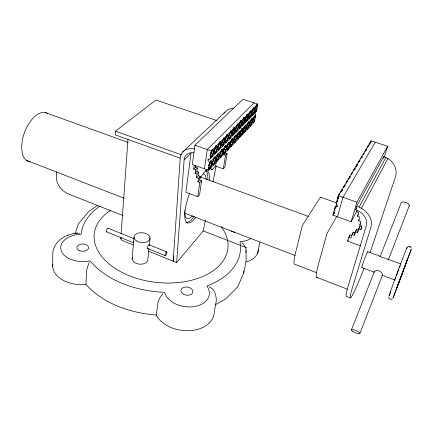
<?xml version="1.0" encoding="UTF-8"?>
<svg xmlns="http://www.w3.org/2000/svg" width="433" height="433" viewBox="0 0 433 433"><rect width="100%" height="100%" fill="white"/><g stroke="black" fill="none" stroke-linecap="round" stroke-linejoin="round"><path stroke-width="0.65" d="M246.074 261.002L246.106 250.436C246.079 247.362 244.088 244.672 241.793 242.799M52.707 266.587L52.766 254.766C52.404 245.565 59.83 238.128 67.992 235.2M56.366 171.977L56.328 177.135A14.857 10.257 49.4 0 0 68.43 193.984L122.831 215.493M215.293 304.702L225.739 298.986L237.685 286.814L243.703 273.05L243.719 271.053M370.54 142.933L370.551 141.867L371.141 140.882L387.649 146.24L384.25 157.19M359.937 333.394L382.545 274.874C382.22 271.345 377.381 269.25 374.485 271.28L351.417 329.941M215.574 293.883L216.376 300.08L214.216 312.534A30.196 20.984 8.2 0 1 189.919 330.65A30.196 20.984 8.2 0 1 156.795 316.139L156.34 315.029C130.512 313.016 103.693 304.08 85.929 284.465L86.578 270.858L87.607 266.658L89.247 262.533M216.532 120.482L155.923 100.018L115.481 131.188L115.259 134.852L180.312 158.261M120.785 238.529L120.883 237.181M121.126 233.815L127.984 139.448M148.259 251.086L176.642 262.636L184.122 159.831L191.04 153.152L185.892 192.268L197.767 196.712L199.575 194.736L201.621 180.621L199.721 179.928L197.892 181.855L199.797 182.558L201.621 180.621M132.168 258.793L134.013 237.252M148.952 248.721L147.859 259.448A7.859 5.044 4.6 0 1 139.053 264.135A7.859 5.044 4.6 0 1 132.433 257.494M149.293 245.365L150.045 237.993M246.106 250.436L245.755 252.526M156.34 315.029L158.121 301.449L160.053 297.487L163.014 293.758M173.871 255.876L173.189 261.229L180.209 158.424A17.547 12.752 40.4 0 1 192.961 148.714L194.536 149.022M212.11 149.98L213.772 151.88L211.602 156.968L210.687 155.647L210.903 154.186L210.389 154.002L210.535 153.022L211.05 153.206L212.462 149.91L211.943 149.731L212.424 149.25L214.086 151.155L216.251 146.078L215.737 145.899L216.208 145.428L217.317 147.166L217.826 147.344L219.969 142.322L219.461 142.143L219.921 141.683L220.992 143.431L221.496 143.604L223.617 138.636L223.109 138.463L223.563 138.008L224.597 139.767L225.1 139.935L227.19 135.02L226.692 134.847L227.136 134.403L228.137 136.168L228.629 136.341L230.702 131.47L230.204 131.302L230.643 130.863L231.606 132.639L232.099 132.807L234.145 127.989L233.652 127.822L234.08 127.394L235.016 129.175L235.503 129.343L237.528 124.569L237.04 124.406L237.457 123.984L238.361 125.776L238.843 125.938L240.845 121.213L240.364 121.051L240.775 120.639L241.646 122.436L242.128 122.593L244.109 117.917L243.627 117.76L244.028 117.354L244.872 119.156L245.349 119.313L247.308 114.685L246.832 114.523L247.227 114.123L248.039 115.936L248.515 116.093L250.453 111.503L249.976 111.346L250.366 110.956L251.151 112.769L251.622 112.926L253.543 108.38L253.072 108.228L253.451 107.839L254.209 109.663L254.674 109.814L256.574 105.311L256.109 105.159L256.488 104.781L256.953 105.955L257.418 106.107L257.792 104.082L242.978 99.271L194.915 145.212L192.333 164.459L208.489 170.288L209.561 169.162L208.3 167.972L208.446 167.019L209.87 168.442L212.018 163.398L210.362 161.596M193.643 169.087L195.505 167.203L197.416 167.89L195.559 169.785L193.643 169.087L194.136 165.482L196.057 166.175M195.505 167.203L195.754 165.406M195.066 173.368L196.918 171.468L198.823 172.155L196.977 174.061L195.066 173.368L195.559 169.785M196.918 171.468L197.416 167.89M196.479 177.622L198.325 175.706L200.225 176.399L198.39 178.32L196.479 177.622L196.977 174.061M198.325 175.706L198.823 172.155M197.892 181.855L198.39 178.32M199.721 179.928L200.225 176.399M197.767 196.712L199.797 182.558M204.43 168.821L207.245 149.547L254.074 102.875M208.955 167.203L209.171 165.769L208.657 165.585L208.803 164.632L209.312 164.816L210.709 161.547L210.194 161.363M210.687 155.647L210.173 155.463L210.027 156.437L211.288 157.693L210.774 157.515L212.219 154.765M208.489 170.288L208.809 168.156M209.312 164.816L209.637 162.656L255.816 114.805L254.599 112.899M209.637 162.656L207.872 159.999L210.216 158.797L210.541 156.622M211.05 153.206L211.385 151.003L212.462 149.91M209.209 168.702A28.865 8.476 -69.5 0 1 212.305 169.59L215.58 166.12L216.294 161.509M223.715 154.646L225.317 152.957L227.114 153.585L225.517 155.279L223.715 154.646L223.991 152.952M225.317 152.957L225.501 151.826M215.58 166.12L223.293 168.881L225.517 155.279M227.114 153.585L224.884 167.149L223.293 168.881M255.502 107.108L254.317 109.917L255.064 111.709L255.524 111.86L257.007 108.353L257.256 107.005L256.791 106.854L256.953 105.955M254.42 119.719L254.88 119.871L254.517 121.841L253.678 122.723L253.224 122.566L254.182 120.287M254.247 116.158L254.707 116.309L255.286 117.673L253.576 122.479L253.116 122.328L252.363 120.623L253.305 118.388M255.286 117.673L254.826 117.522L254.988 116.639L255.448 116.791L255.816 114.805M254.544 111.752L254.047 110.561L254.512 110.713L255.259 112.499L254.793 112.347L256.379 109.094L256.839 109.246L256.471 111.254L210.216 158.797M176.642 262.636L203.25 230.935L205.356 220.321M212.987 181.833L216.148 165.909M243.703 273.05L245.987 261.759M257.543 253.375L259.892 242.301M357.322 210.232L351.131 221.739L332.901 215.163L333.497 213.004L334.065 213.209L334.336 212.246L333.767 212.04L335.846 206.341M334.168 210.595L334.736 210.801L335.007 209.832L334.438 209.626L335.039 207.445L336.825 204.43M335.039 207.445L337.87 206.314L336.127 203.548L336.739 201.34L337.312 201.545L337.583 200.56L337.009 200.355L339.115 194.585M337.421 198.877L338 199.077L338.27 198.092L337.697 197.886L338.314 195.656L339.082 194.374L339.661 194.579L339.997 194.011L339.423 193.805L341.778 189.876L342.351 190.076L342.682 189.519L342.113 189.318L344.419 185.47L344.987 185.665L345.312 185.118L344.749 184.923L347.012 181.151L347.569 181.34L347.888 180.81L347.331 180.615L349.545 176.918L350.102 177.108L350.416 176.583L349.859 176.393L352.034 172.767L352.586 172.956L352.89 172.442L352.343 172.253L354.47 168.697L355.017 168.881L355.32 168.377L354.773 168.193L356.862 164.708L357.404 164.892L357.696 164.399L357.16 164.215L359.206 160.795L359.742 160.979L360.034 160.491L359.498 160.313L361.506 156.957L362.037 157.136L362.324 156.659L361.793 156.486L363.763 153.19L364.294 153.369L364.57 152.903L364.045 152.725L365.977 149.499L366.502 149.666L366.773 149.212L366.253 149.039L368.153 145.867L368.672 146.04L368.938 145.591L368.423 145.418L370.285 142.305L370.8 142.473L371.065 142.035L370.551 141.867M350.405 297.985L346.34 296.389A41.611 2.782 -69.5 0 1 347.737 287.609L366.367 225.431A14.603 10.949 25.1 0 0 359.184 211.428L355.715 209.794L356.738 206.157L383.714 156.6L385.868 157.417L387.898 158.5L361.431 208.305A19.101 14.327 25.1 0 1 370.935 227.071L351.948 289.244A41.682 2.544 -69.5 0 0 364.034 268.395M337.431 216.798L342.947 197.286L375.249 142.213M370.691 142.419L371.141 140.882M351.131 221.739L356.938 202.206L387.649 146.24M360.77 245.944L347.629 241.094L348.765 237.3L349.988 234.973L351.607 235.568M349.42 236.867L349.988 234.973M395.091 279.61L394.956 280.07L381.836 275.112M352.013 234.518L354.194 235.319L355.396 232.992L353.225 232.196L352.013 234.518L350.936 238.096L348.765 237.3M354.194 235.319L355.293 231.715L357.485 232.516L358.594 228.889L360.803 229.685L361.934 226.031L359.715 225.236L360.846 221.555L358.627 220.754L359.753 217.047L357.528 216.256L358.659 212.522L356.429 211.726M352.505 234.578L353.225 232.196M355.942 231.195L356.489 229.398L358.676 230.188M359.044 228.987L359.785 226.573L361.983 227.368M383.097 158.516L383.714 156.6M75.185 233.528L78.075 224.646L78.822 223.39L88.911 211.234L97.75 205.323M395.426 278.63L395.941 277.19M396.596 275.388L397.342 273.347M404.449 267.8L407.453 259.464L396.872 287.772L411.231 249.354L393.056 297.991L403.843 269.694M397.543 272.817L398.138 271.215M398.333 270.695L398.917 269.137M388.347 259.86L409.304 205.621M399.632 267.264L400.233 265.721M363.282 154.419L363.763 153.19M363.287 154.651L363.769 153.428M365.024 151.923L365.977 149.499M367.444 147.675L368.153 145.867M367.682 147.307L368.153 146.105M369.354 144.687L370.285 142.305M369.82 143.734L370.285 142.544L370.8 142.711M380.055 256.785L401.18 202.812A4.298 1.792 19.7 0 1 406.262 202.682A4.298 1.792 19.7 0 1 409.033 206.016M337.697 197.886L339.082 194.374M338 199.077L338.482 197.854M340.831 192.279L341.778 189.876M341.096 191.889L341.81 190.087L342.379 190.287M334.438 209.626L335.813 206.146L336.381 206.346M343.721 187.251L344.419 185.47M343.742 187.467L344.446 185.687L345.014 185.881M346.313 182.91L347.012 181.151M346.34 183.127L347.033 181.367L347.591 181.562M348.63 179.24L349.545 176.918M348.879 178.878L349.566 177.14L350.124 177.33M351.352 174.488L352.034 172.767M351.596 174.142L352.051 172.989M353.799 170.402L354.47 168.697M353.815 170.629L354.486 168.924L355.033 169.108M355.975 166.959L356.862 164.708M355.991 167.187L356.651 165.498M358.47 162.678L359.206 160.795M358.475 162.905L359.217 161.027L359.753 161.206M360.776 158.819L361.506 156.957M251.503 114.864L250.988 113.673L251.459 113.83L249.538 118.382L249.067 118.225L248.677 118.62L249.148 118.777L248.353 117.002L247.876 116.845L246.664 119.714M252.942 109.056L251.264 113.024L252.033 114.815L252.504 114.967L251.735 113.181L253.651 108.645L253.181 108.488L253.684 109.701M244.748 130.522L245.949 127.67L246.42 127.832L247.221 129.516L244.493 132.39L244.028 132.233L243.633 132.644L244.104 132.807L241.322 135.729L240.851 135.567L240.45 135.989L239.59 134.317L240.066 134.474L240.921 136.151L238.096 139.123L237.62 138.961L237.214 139.394M246.945 125.316L248.147 122.474L248.618 122.631L249.403 124.352L247.497 128.872L247.032 128.715L246.225 127.021L246.696 127.178L247.497 128.872M244.288 127.437L243.075 130.306L243.909 131.995L244.38 132.152L246.307 127.589L245.489 125.873L245.018 125.716M246.577 126.934L245.765 125.218L245.294 125.061L246.112 126.777L246.577 126.934L248.504 122.382M244.493 132.39L246.42 127.832M246.696 127.178L248.618 122.631M251.459 113.83L252.228 115.611L251.762 115.459L253.332 112.25M252.504 114.967L254.404 110.458L253.651 108.645M254.512 110.713L252.612 115.221L252.141 115.064M255.524 111.86L254.783 110.069L256.682 105.576L256.217 105.425L256.791 106.854M247.146 128.953L249.051 124.439L249.516 124.596L250.29 126.29L247.611 129.11L247.146 128.953L246.756 129.359M249.321 123.795L251.221 119.286L251.687 119.443L252.45 121.17L250.561 125.646L250.101 125.494L249.321 123.795L249.787 123.952L250.561 125.646M249.679 123.703L248.888 121.982L248.423 121.825L249.208 123.551L249.679 123.703L251.578 119.194M247.611 129.11L249.516 124.596M249.787 123.952L251.687 119.443M256.839 109.246L255.632 112.115L255.167 111.963M251.497 118.647L252.255 120.374L252.72 120.531L254.604 116.06M250.669 125.889L252.558 121.413L252.098 121.262L250.209 125.732L250.669 125.889L253.305 123.113L252.558 121.413M253.576 122.479L252.829 120.775L254.707 116.309M253.678 122.723L254.88 119.871M228.332 147.729L229.604 144.736L230.091 144.903L231.043 146.549L228.056 149.694L227.569 149.526L227.141 149.975L227.628 150.148L224.586 153.347L224.094 153.174L223.655 153.634L224.148 153.807L221.052 157.071L220.554 156.892L220.11 157.363L220.603 157.536L217.447 160.859L216.949 160.686L216.495 161.163L215.401 159.561L216.993 161.341L213.778 164.724L213.274 164.545L212.809 165.033L213.312 165.217L210.032 168.664L209.523 168.486L209.052 168.984L209.561 169.162M231.92 139.274L232.407 139.442L233.344 141.126L231.33 145.872L230.849 145.704L229.891 144.054L231.666 139.875M226.957 146.441L226.443 147.648L227.428 149.293L227.92 149.461L229.95 144.665L228.987 142.993L228.494 142.825M228.786 142.138L229.755 143.816L230.242 143.983L232.272 139.199L231.785 139.031L232.207 138.592L232.694 138.76L233.631 140.449L235.639 135.713L235.151 135.551L235.568 135.118L236.05 135.285L236.954 136.98L238.94 132.292M228.056 149.694L230.091 144.903M231.33 145.872L230.378 144.221L232.407 139.442M236.948 129.656L238.199 126.701L238.686 126.864L239.573 128.623L239.092 128.46L241.235 123.941M240.488 121.31L240.975 121.473L241.841 123.264L239.855 127.952L239.373 127.789L238.486 126.03L240.239 121.9M236.916 125.256L235.146 129.429L236.066 131.183L236.548 131.345L238.556 126.615L237.657 124.828L237.17 124.661M238.686 126.864L236.678 131.594L236.196 131.432L235.779 131.859L236.261 132.027L235.346 130.273L234.859 130.111M239.855 127.952L238.973 126.192L240.975 121.473M229.604 144.736L230.556 146.381L231.736 144.162M232.24 142.977L232.992 141.196L233.474 141.364L234.394 143.02L231.466 146.105L230.984 145.937M235.281 135.794L235.769 135.957L236.672 137.651L234.681 142.349L234.199 142.181L233.279 140.519L235.032 136.384M231.466 146.105L233.474 141.364M234.681 142.349L233.76 140.687L235.769 135.957M243.254 119.183L243.747 118.02L244.228 118.177L245.067 119.979L243.102 124.617L242.626 124.46L241.766 122.691L242.512 120.937M241.484 123.356L241.966 123.519L239.979 128.2L239.498 128.038M243.102 124.617L242.247 122.853L244.228 118.177M236.954 136.98L236.472 136.817L237.219 135.058M234.394 143.02L233.917 142.858L236.072 138.311M237.841 134.127L238.588 132.374L239.065 132.536L239.942 134.235L237.971 138.89L237.495 138.728L236.602 137.055L237.349 135.302M234.329 142.419L234.81 142.581L236.797 137.889L236.321 137.726M237.971 138.89L237.084 137.218L239.065 132.536M241.966 123.519L242.821 125.283L242.345 125.121L244.71 120.071L245.186 120.233L246.014 122.003L245.538 121.846L245.933 121.44L246.409 121.597L248.353 117.002M246.945 114.783L247.427 114.945L248.233 116.748L246.29 121.343L245.814 121.186L244.991 119.411L245.966 117.099M245.186 120.233L243.222 124.872L242.745 124.709M246.29 121.343L245.468 119.568L247.427 114.945M237.62 138.961L239.097 135.475M241.831 129.012L242.307 129.175L243.151 130.88L241.203 135.491L240.732 135.329L239.866 133.651L241.587 129.591M238.87 131.702L239.747 133.407L240.223 133.57L242.182 128.931L241.706 128.769M238.096 139.123L240.066 134.474M241.203 135.491L240.342 133.813L242.307 129.175M250.09 111.611L250.566 111.763L251.346 113.576L249.424 118.128L248.953 117.971L248.152 116.19L249.852 112.179M249.424 118.128L248.629 116.347L250.566 111.763M240.851 135.567L242.069 132.687M242.393 128.92L243.427 130.225L245.37 125.624M241.322 135.729L243.27 131.123L242.799 130.961L243.351 132.087M244.38 132.152L243.546 130.468L245.489 125.873M249.067 118.225L250.269 115.384M219.071 149.298L221.193 144.313L220.121 142.571L219.618 142.397L217.474 147.409L218.568 149.12L219.071 149.298L217.983 147.588L217.474 147.409M220.31 145.629L220.841 144.389L221.344 144.562L219.222 149.537L218.719 149.363L218.259 149.834L217.534 148.698M222.697 145.569L221.647 143.853L223.764 138.89L223.26 138.717L224.299 140.465L224.797 140.638L222.697 145.569L222.199 145.396L221.144 143.675L222.199 141.196M214.454 161.774L215.163 160.113M217.025 155.739L217.821 153.872L219.396 155.691L217.296 160.632L215.704 158.846L216.495 156.984M212.7 161.049L211.986 162.727L213.615 164.502L215.742 159.506L214.129 157.699L215.742 159.506M216.045 158.792L214.432 156.979L216.045 158.792L218.172 153.812M213.778 164.724L215.899 159.739M217.296 160.632L216.202 159.025L218.324 154.051M221.344 144.562L222.4 146.278L221.896 146.1L224.446 140.714L224.944 140.887L225.961 142.614L225.463 142.441L226.946 139.55M226.838 135.101L227.336 135.275L228.337 137.034L226.259 141.916L225.761 141.743L224.743 140.016L226.053 136.942M224.944 140.887L222.849 145.813L222.346 145.64M226.259 141.916L225.247 140.184L227.336 135.275M216.949 160.686L219.049 155.75L220.603 157.536M219.872 153.812L220.397 152.584M218.481 153.71L219.699 154.987L221.745 149.417L223.276 151.247L225.355 146.37L224.857 146.197M217.447 160.859L219.547 155.923M221.945 150.294L222.984 151.945L220.9 156.838L219.85 155.22L221.945 150.294L221.447 150.121L222.14 151.22M230.345 131.556L230.843 131.724L231.807 133.494L229.755 138.327L229.263 138.159L228.278 136.417L229.571 133.38M228.64 138.268L227.98 137.115L228.478 137.283L226.405 142.159L225.907 141.986M229.755 138.327L228.77 136.59L230.843 131.724M220.554 156.892L221.333 155.063M221.853 153.839L222.632 152.01L224.148 153.807M225.003 146.435L225.496 146.608L226.497 148.275L224.44 153.114L222.93 151.312L224.743 147.047M221.052 157.071L223.13 152.183M224.44 153.114L223.423 151.485L225.496 146.608M228.478 137.283L229.458 139.015L228.965 138.847L230.426 135.989M233.788 128.076L234.28 128.244L235.211 130.024L233.181 134.804L232.694 134.636L231.742 132.893L233.024 129.884M231.449 133.581L231.942 133.748L229.891 138.571L229.398 138.403M233.181 134.804L232.234 133.061L234.28 128.244M224.868 151.361L225.636 149.547M227.466 145.234L228.234 143.426M226.795 147.583L225.793 145.916L225.301 145.742L226.302 147.409L226.795 147.583L228.846 142.749M224.586 153.347L226.643 148.508L226.15 148.34M227.92 149.461L226.935 147.821L228.987 142.993M231.942 133.748L232.894 135.491L232.402 135.323L234.605 130.706M235.346 130.273L233.317 135.053L232.83 134.885M236.548 131.345L235.633 129.591L237.657 124.828M210.389 154.002L211.374 151.702M210.903 154.186L212.625 150.159M212.7 153.639L213.426 151.945L215.066 153.812L214.557 153.634L215.022 153.158L215.531 153.336L217.675 148.308L217.166 148.129M214.454 149.531L215.179 147.842M213.934 152.124L211.764 157.206L211.25 157.022M214.248 151.398L216.413 146.327L215.899 146.148L217.009 147.886L217.518 148.059L215.369 153.093L213.734 151.22L215.369 153.093M208.657 165.585L209.632 163.306M209.171 165.769L210.871 161.78M215.737 151.48L216.928 148.687M217.983 147.588L220.121 142.571M209.767 167.923L210.958 165.125M213.177 159.934L213.891 158.256M212.327 162.678L210.671 160.87L212.327 162.678L214.476 157.644L213.967 157.46M210.032 168.664L212.181 163.625L211.677 163.441M213.615 164.502L212.489 162.905L214.633 157.877M218.719 149.363L219.515 147.496M360.803 229.685L361.393 228.527M357.485 232.516L358.378 230.773M359.715 225.236L360.608 223.504M358.594 228.889L359.785 226.573M355.293 231.715L356.489 229.398M347.629 241.094L348.24 239.925M358.627 220.754L359.228 219.612M357.528 216.256L358.437 214.552M356.738 206.157L359.136 207.12L385.868 157.417M355.715 209.794L356.684 208.013M336.95 216.181L326.985 233.495L318.45 264.309A33.606 3.773 -69.5 0 0 317.394 277.32M332.901 215.163L333.67 213.848L333.497 213.004M336.127 203.548L336.636 202.682M336.896 202.249L337.231 201.681M234.81 142.581L237.69 139.556L236.797 137.889M207.872 159.999L208.809 159.041M212.424 149.25L212.939 149.428L216.251 146.078M216.208 145.428L216.722 145.607L219.969 142.322M219.921 141.683L220.429 141.856L223.617 138.636M223.563 138.008L224.067 138.181L227.19 135.02M227.136 134.403L227.634 134.571L230.702 131.47M230.643 130.863L231.135 131.031L234.145 127.989M234.08 127.394L234.572 127.556L237.528 124.569M237.457 123.984L237.944 124.147L240.845 121.213M240.775 120.639L241.257 120.802L244.109 117.917M244.028 117.354L244.51 117.511L247.308 114.685M247.227 114.123L247.703 114.285L250.453 111.503M250.366 110.956L250.842 111.113L253.543 108.38M253.451 107.839L253.922 107.996L256.574 105.311M256.488 104.781L256.953 104.932L257.792 104.082M182.731 151.999L224.938 112.147M75.456 233.771L77.161 233.057L79.461 233.419M407.583 246.913C408.844 245.884 411.02 246.631 411.318 248.255M392.395 298.894C390.95 300.096 388.52 298.786 388.731 296.919M73.864 233.479L77.161 233.057M67.564 235.33L74.124 233.403M380.239 256.574L400.974 263.984M85.929 284.465L84.392 284.681A29.244 18.846 0.4 0 1 52.794 264.103M410.392 246.859L409.791 246.572M256.542 108.201L257.007 108.353M254.317 109.917L254.783 110.069M253.938 110.301L254.404 110.458M365.982 149.731L366.502 149.905M251.264 113.024L251.735 113.181M250.875 113.419L251.346 113.576M248.152 116.19L248.629 116.347M247.763 116.591L248.233 116.748M252.363 120.623L252.829 120.775M361.512 157.19L362.042 157.368M244.991 119.411L245.468 119.568M241.766 122.691L242.247 122.853M241.36 123.102L241.841 123.264M249.83 126.133L250.29 126.29M245.836 127.426L246.307 127.589M356.873 164.941L357.414 165.119M238.486 126.03L238.973 126.192M238.074 126.447L238.556 126.615M242.112 128.352L242.588 128.514L243.427 130.225M243.075 130.306L243.546 130.468M242.675 130.723L243.151 130.88M235.146 129.429L235.633 129.591M234.724 129.857L235.211 130.024M239.866 133.651L240.342 133.813M239.465 134.073L239.942 134.235M231.742 132.893L232.234 133.061M240.45 135.989L240.921 136.151M231.314 133.326L231.807 133.494M236.602 137.055L237.084 137.218M236.191 137.483L236.672 137.651M228.278 136.417L228.77 136.59M227.839 136.866L228.337 137.034M233.631 140.449L233.143 140.281L232.207 138.592M233.279 140.519L233.76 140.687M224.743 140.016L225.247 140.184M229.891 144.054L230.378 144.221M229.463 144.498L229.95 144.665M230.556 146.381L231.043 146.549M221.144 143.675L221.647 143.853M220.689 144.14L221.193 144.313M226.443 147.648L226.935 147.821M226.497 148.275L225.339 146.993M223.276 151.247L221.745 149.417M222.93 151.312L223.423 151.485M218.259 149.834L218.768 150.007L217.675 148.308M194.915 145.212L211.385 151.003M213.258 151.702L213.772 151.88M338.314 195.656L356.938 202.206M219.85 155.22L219.352 155.041L220.9 156.838M218.898 155.517L219.396 155.691M211.602 156.968L210.173 155.463M215.704 158.846L216.202 159.025M320.501 197.177L336.652 202.909M216.495 161.163L216.993 161.341M211.986 162.727L212.489 162.905M211.515 163.214L212.018 163.398M115.481 131.188L181.4 154.792M209.87 168.442L208.446 167.019M209.345 168.524L212.305 169.59M45.319 112.558L128.173 142.484M200.23 176.973L308.274 216.403M367.844 251.708L380.753 256.488M361.831 267.551L374.117 272.195M184.685 213.16L295.127 255.513M26.743 160.502L124.092 198.2M316.707 272.758L294.353 264.098A29.076 4.233 -69.5 0 1 295.55 252.683L301.925 227.222A2.192 0.336 -69.6 0 1 303.068 224.375L320.247 197.437A2.068 0.298 -70 0 1 320.523 197.746M203.25 230.935L246.691 247.8M316.399 277.18L347.363 289.228M108.104 228.24L134.252 238.799M149.044 244.775L166.797 251.946A2.019 0.622 -67.8 0 1 166.061 255.021A2.019 0.622 -67.8 0 1 165.146 254.425A2.019 0.622 -67.8 0 1 166.797 251.946M106.507 231.828L133.283 242.696M147.458 248.45L165.211 255.654M133.272 244.991L122.653 240.672A3.816 2.36 3.7 0 1 121.094 237.641M209.215 286.835L212.257 288.703L214.725 291.902M359.136 207.12L361.431 208.305M387.854 259.123L388.266 259.551M212.181 163.625L213.312 165.217M213.707 152.367L214.27 153.212M212.939 149.428L214.086 151.155M218.627 153.342L219.699 154.987M216.413 146.327L217.518 148.059M216.722 145.607L217.826 147.344M219.618 142.397L220.419 143.702M220.429 141.856L221.496 143.604M226.643 148.508L227.628 150.148M223.764 138.89L224.797 140.638M224.067 138.181L225.1 139.935M229.279 142.305L230.242 143.983M227.634 134.571L228.629 136.341M231.135 131.031L232.099 132.807M235.568 135.118L236.472 136.817M234.572 127.556L235.503 129.343M239.346 131.865L240.223 133.57M237.944 124.147L238.843 125.938M243.27 131.123L244.104 132.807M241.257 120.802L242.128 122.593M244.51 117.511L245.349 119.313M247.703 114.285L248.515 116.093M251.957 118.799L252.72 120.531M250.842 111.113L251.622 112.926M254.977 115.676L255.448 116.791M253.922 107.996L254.674 109.814M256.682 105.576L257.256 107.005M256.953 104.932L257.418 106.107M374.204 271.724L374.307 272.016M333.767 212.04L333.973 213.079L334.536 213.28L334.336 212.246M337.009 200.355L337.199 201.475M339.423 193.805L339.569 194.79M342.113 189.318L342.243 190.314M214.979 292.73L215.082 293.552M344.749 184.923L344.868 185.93M347.331 180.615L347.434 181.633M349.859 176.393L349.951 177.422M354.773 168.193L354.838 169.249M357.16 164.215L357.209 165.276M359.498 160.313L359.536 161.385M361.793 156.486L361.82 157.563M366.253 149.039L366.258 150.132M366.773 149.212L366.778 150.3M387.903 158.483A17.098 15.48 21.9 0 1 395.313 177.308L372.515 245.327A41.682 2.544 -69.5 0 1 369.917 252.683M361.993 267.497A8.508 0.52 -69.5 0 1 364.629 258.701A8.508 0.52 -69.5 0 1 367.79 252.239M389.965 293.92A26.045 0.368 -69.6 0 1 396.882 273.851A26.045 0.368 -69.6 0 1 406.744 248.748M390.826 291.761A26.045 0.368 -69.6 0 1 390.155 293.439M100.126 206.097A80.056 49.562 6.1 0 0 81.15 234.248A21.921 13.699 0.8 0 0 61.199 250.583A21.921 13.699 0.8 0 0 90.161 260.866A80.056 49.562 6.1 0 0 164.632 292.313A22.651 15.274 8.2 0 0 193.962 306.613A22.651 15.274 8.2 0 0 206.877 286.007A80.056 49.562 6.1 0 0 239.979 241.592A20.042 11.918 10.6 0 0 250.772 238.518M223.774 113.614A15.821 13.964 52.9 0 1 233.263 108.174M147.951 248.428A2.013 0.844 -62.2 0 1 147.242 247.416A2.013 0.844 -62.2 0 1 148.573 245.121A2.008 0.482 -72.8 0 1 149.169 245.175M184.149 159.842A13.396 9.737 40.4 0 1 193.735 152.654M206.379 171.23A27.739 8.335 -69.5 0 1 207.797 179.516M194.103 216.538A27.739 8.335 -69.5 0 1 185.784 222.232M203.223 173.85A23.772 7.144 -69.5 0 1 206.113 179.473M192.528 215.84A23.772 7.144 -69.5 0 1 184.804 210.584M30.088 161.655A25.834 13.542 -69.4 0 1 22.348 153.466L21.65 148.01L22.072 141.732A25.834 13.542 -69.4 0 1 47.516 113.43M205.085 170.835A27.761 8.276 -69.5 0 1 209.485 180.799M195.83 217.198A27.761 8.276 -69.5 0 1 185.167 219.693A27.761 8.276 -69.5 0 1 189.6 193.437M133.808 242.81A1.997 0.514 -72.7 0 1 133.943 241.257M221.263 226.724A67.229 41.568 6.1 0 1 198.292 278.23A67.229 41.568 6.1 0 1 110.843 265.364A67.229 41.568 6.1 0 1 110.464 210.422M199.916 178.472A28.865 8.476 -69.5 0 1 207.407 169.584M234.762 232.277A5.38 3.199 10.6 0 1 231.065 230.762M258.366 249.154A26.77 16.443 10.7 0 1 245.76 262.046M106.707 231.871A1.965 0.769 -67.3 0 1 106.637 229.642A1.965 0.769 -67.3 0 1 108.245 228.402M352.473 331.234A4.601 1.153 22.7 0 0 359.72 333.627A4.601 1.153 22.7 0 0 354.844 330.119A4.601 1.153 22.7 0 0 352.473 331.234M182.975 293.947A6.078 4.097 8.2 0 0 192.847 292.34A6.078 4.097 8.2 0 0 184.896 287.079A6.078 4.097 8.2 0 0 182.975 293.947M79.006 250.426A5.883 3.675 0.8 0 0 88.554 248.288A5.883 3.675 0.8 0 0 80.7 244.163A5.883 3.675 0.8 0 0 79.006 250.426M136.471 240.954A8.032 4.958 4.9 0 0 149.807 239.265A8.032 4.958 4.9 0 0 139.805 232.775A8.032 4.958 4.9 0 0 136.471 240.954"/></g></svg>
